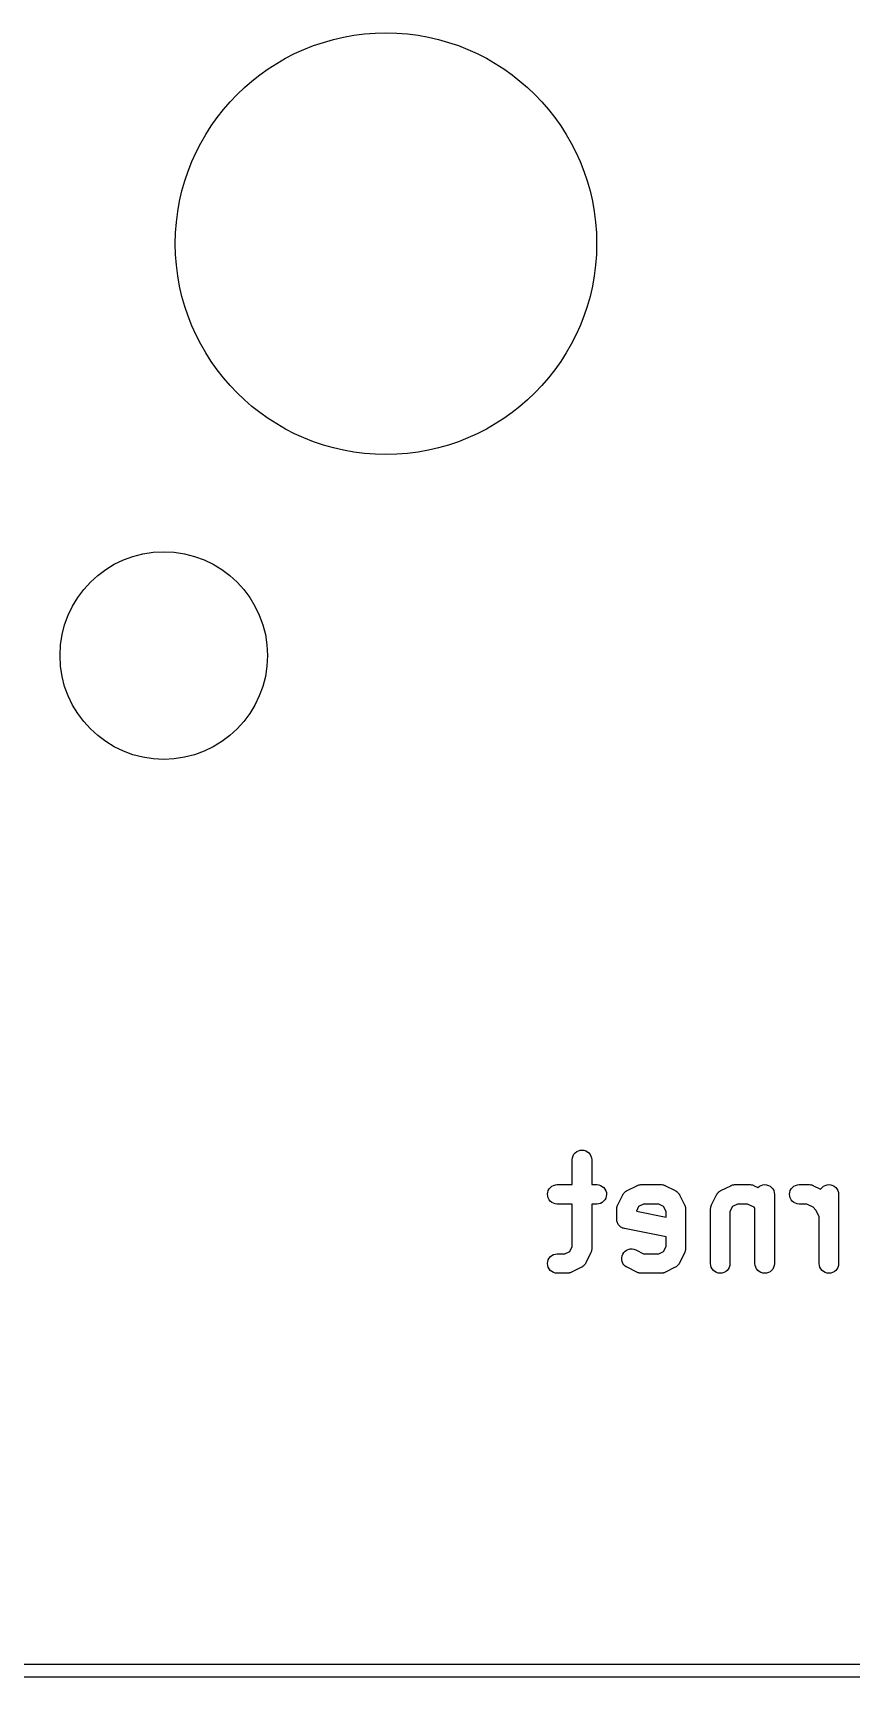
# Model space of a CAD drawing. Extents: x 4.8 to 7.88, y -6.14 to -3.94.
# Drawn here: x 6.5522 to 6.8007, y -6.1437 to -5.6447 of the extents above; entities that cross this region are included whole.
import ezdxf

# ---------------------------------------------------------------- set-up
doc = ezdxf.new("R2010")
doc.units = 0
doc.header["$MEASUREMENT"] = 0
doc.layers.add('BLACK', color=7, linetype='CONTINUOUS')

msp = doc.modelspace()

# ---------------------------------------------------------------- linework, layer by layer
at = {"layer": 'BLACK', "linetype": 'CONTINUOUS'}
for p, q in [((6.71602, -5.98665), (6.71608, -5.98608)), ((6.71602, -5.98669), (6.71602, -5.98665)), ((6.71602, -5.99424), (6.71602, -5.98669)), ((6.71608, -5.98608), (6.71626, -5.98553)), ((6.71626, -5.98553), (6.71654, -5.98502)), ((6.71654, -5.98502), (6.71691, -5.98458)), ((6.71691, -5.98458), (6.71736, -5.98422)), ((6.71736, -5.98422), (6.71787, -5.98395)), ((6.71787, -5.98395), (6.71842, -5.98379)), ((6.71842, -5.98379), (6.71899, -5.98374)), ((6.71899, -5.98374), (6.71957, -5.9838)), ((6.71957, -5.9838), (6.72012, -5.98397)), ((6.72012, -5.98397), (6.72062, -5.98424)), ((6.72062, -5.98424), (6.72107, -5.98461)), ((6.72107, -5.98461), (6.72143, -5.98506)), ((6.72143, -5.98506), (6.7217, -5.98556)), ((6.7217, -5.98556), (6.72187, -5.98612)), ((6.72187, -5.98612), (6.72193, -5.98669)), ((6.72193, -5.98669), (6.72193, -5.99424)), ((6.70852, -5.99717), (6.70858, -5.99659)), ((6.70857, -5.99774), (6.70852, -5.99717)), ((6.70874, -5.99829), (6.70857, -5.99774)), ((6.70858, -5.99659), (6.70875, -5.99604)), ((6.70875, -5.99604), (6.70903, -5.99554)), ((6.70903, -5.99554), (6.70939, -5.99509)), ((6.70939, -5.99509), (6.70984, -5.99473)), ((6.70984, -5.99473), (6.71035, -5.99446)), ((6.71035, -5.99446), (6.7109, -5.99429)), ((6.7109, -5.99429), (6.71147, -5.99424)), ((6.71147, -5.99424), (6.71602, -5.99424)), ((6.72193, -5.99424), (6.72347, -5.99424)), ((6.72347, -5.99424), (6.72351, -5.99424)), ((6.72351, -5.99424), (6.72409, -5.9943)), ((6.72409, -5.9943), (6.72464, -5.99447)), ((6.72464, -5.99447), (6.72514, -5.99475)), ((6.72514, -5.99475), (6.72558, -5.99512)), ((6.72558, -5.99512), (6.72594, -5.99557)), ((6.72594, -5.99557), (6.72621, -5.99608)), ((6.72636, -5.99778), (6.72619, -5.99833)), ((6.72621, -5.99608), (6.72637, -5.99663)), ((6.72642, -5.99721), (6.72636, -5.99778)), ((6.72637, -5.99663), (6.72642, -5.99721)), ((6.72983, -6.00037), (6.73133, -5.99737)), ((6.73133, -5.99737), (6.73135, -5.99733)), ((6.73135, -5.99733), (6.73138, -5.99728)), ((6.73138, -5.99728), (6.73141, -5.99722)), ((6.73141, -5.99722), (6.73154, -5.99704)), ((6.73154, -5.99704), (6.73166, -5.99685)), ((6.73166, -5.99685), (6.73171, -5.9968)), ((6.73171, -5.9968), (6.73174, -5.99675)), ((6.73174, -5.99675), (6.73191, -5.99659)), ((6.73191, -5.99659), (6.73206, -5.99643)), ((6.73206, -5.99643), (6.73212, -5.9964)), ((6.73212, -5.9964), (6.73216, -5.99635)), ((6.73216, -5.99635), (6.73235, -5.99623)), ((6.73235, -5.99623), (6.73254, -5.99611)), ((6.73254, -5.99611), (6.7326, -5.99608)), ((6.7326, -5.99608), (6.73265, -5.99605)), ((6.73265, -5.99605), (6.73565, -5.99455)), ((6.73565, -5.99455), (6.73569, -5.99453)), ((6.73569, -5.99453), (6.73577, -5.9945)), ((6.73577, -5.9945), (6.73585, -5.99446)), ((6.73585, -5.99446), (6.73604, -5.9944)), ((6.73604, -5.9944), (6.73623, -5.99433)), ((6.73623, -5.99433), (6.73631, -5.99432)), ((6.73631, -5.99432), (6.7364, -5.99429)), ((6.7364, -5.99429), (6.7366, -5.99427)), ((6.7366, -5.99427), (6.7368, -5.99424)), ((6.7368, -5.99424), (6.73688, -5.99424)), ((6.73688, -5.99424), (6.73697, -5.99424)), ((6.73697, -5.99424), (6.74297, -5.99424)), ((6.74297, -5.99424), (6.74301, -5.99424)), ((6.74301, -5.99424), (6.7431, -5.99425)), ((6.7431, -5.99425), (6.74318, -5.99424)), ((6.74318, -5.99424), (6.74338, -5.99428)), ((6.74338, -5.99428), (6.74358, -5.9943)), ((6.74358, -5.9943), (6.74367, -5.99433)), ((6.74367, -5.99433), (6.74375, -5.99434)), ((6.74375, -5.99434), (6.74394, -5.99441)), ((6.74394, -5.99441), (6.74413, -5.99447)), ((6.74413, -5.99447), (6.74421, -5.99452)), ((6.74421, -5.99452), (6.74429, -5.99455)), ((6.74429, -5.99455), (6.74729, -5.99605)), ((6.74729, -5.99605), (6.74733, -5.99607)), ((6.74733, -5.99607), (6.74738, -5.9961)), ((6.74738, -5.9961), (6.74744, -5.99613)), ((6.74744, -5.99613), (6.74762, -5.99626)), ((6.74762, -5.99626), (6.74781, -5.99638)), ((6.74781, -5.99638), (6.74786, -5.99642)), ((6.74786, -5.99642), (6.74791, -5.99646)), ((6.74791, -5.99646), (6.74806, -5.99662)), ((6.74806, -5.99662), (6.74822, -5.99678)), ((6.74822, -5.99678), (6.74826, -5.99683)), ((6.74826, -5.99683), (6.7483, -5.99688)), ((6.7483, -5.99688), (6.74842, -5.99707)), ((6.74842, -5.99707), (6.74855, -5.99725)), ((6.74855, -5.99725), (6.74858, -5.99731)), ((6.74858, -5.99731), (6.74861, -5.99737)), ((6.74861, -5.99737), (6.75011, -6.00037)), ((6.75833, -6.00037), (6.75983, -5.99737)), ((6.75983, -5.99737), (6.75984, -5.99733)), ((6.75984, -5.99733), (6.75988, -5.99728)), ((6.75988, -5.99728), (6.75991, -5.99722)), ((6.75991, -5.99722), (6.76004, -5.99704)), ((6.76004, -5.99704), (6.76016, -5.99685)), ((6.76016, -5.99685), (6.7602, -5.9968)), ((6.7602, -5.9968), (6.76024, -5.99675)), ((6.76024, -5.99675), (6.7604, -5.99659)), ((6.7604, -5.99659), (6.76056, -5.99643)), ((6.76056, -5.99643), (6.76061, -5.9964)), ((6.76061, -5.9964), (6.76066, -5.99635)), ((6.76066, -5.99635), (6.76085, -5.99623)), ((6.76085, -5.99623), (6.76103, -5.99611)), ((6.76103, -5.99611), (6.76109, -5.99608)), ((6.76109, -5.99608), (6.76115, -5.99605)), ((6.76115, -5.99605), (6.76415, -5.99455)), ((6.76415, -5.99455), (6.76418, -5.99453)), ((6.76418, -5.99453), (6.76426, -5.9945)), ((6.76426, -5.9945), (6.76434, -5.99446)), ((6.76434, -5.99446), (6.76453, -5.9944)), ((6.76453, -5.9944), (6.76472, -5.99433)), ((6.76472, -5.99433), (6.76481, -5.99432)), ((6.76481, -5.99432), (6.76489, -5.99429)), ((6.76489, -5.99429), (6.76509, -5.99427)), ((6.76509, -5.99427), (6.76529, -5.99424)), ((6.76529, -5.99424), (6.76538, -5.99424)), ((6.76538, -5.99424), (6.76547, -5.99424)), ((6.76547, -5.99424), (6.76997, -5.99424)), ((6.76997, -5.99424), (6.77001, -5.99424)), ((6.77001, -5.99424), (6.77009, -5.99425)), ((6.77009, -5.99425), (6.77018, -5.99424)), ((6.77018, -5.99424), (6.77038, -5.99428)), ((6.77038, -5.99428), (6.77058, -5.9943)), ((6.77058, -5.9943), (6.77066, -5.99433)), ((6.77066, -5.99433), (6.77075, -5.99434)), ((6.77075, -5.99434), (6.77094, -5.99441)), ((6.77094, -5.99441), (6.77113, -5.99447)), ((6.77113, -5.99447), (6.77121, -5.99452)), ((6.77121, -5.99452), (6.77129, -5.99455)), ((6.77129, -5.99455), (6.77238, -5.9951)), ((6.77238, -5.9951), (6.7724, -5.99508)), ((6.7724, -5.99508), (6.77285, -5.99472)), ((6.77285, -5.99472), (6.77336, -5.99445)), ((6.77336, -5.99445), (6.77391, -5.99429)), ((6.77391, -5.99429), (6.77449, -5.99424)), ((6.77449, -5.99424), (6.77506, -5.9943)), ((6.77506, -5.9943), (6.77561, -5.99447)), ((6.77561, -5.99447), (6.77612, -5.99474)), ((6.77612, -5.99474), (6.77656, -5.99511)), ((6.77656, -5.99511), (6.77693, -5.99555)), ((6.77693, -5.99555), (6.7772, -5.99606)), ((6.7772, -5.99606), (6.77736, -5.99661)), ((6.77736, -5.99661), (6.77742, -5.99719)), ((6.77742, -5.99719), (6.77742, -6.01819)), ((6.78201, -5.99717), (6.78207, -5.99659)), ((6.78206, -5.99774), (6.78201, -5.99717)), ((6.78223, -5.99829), (6.78206, -5.99774)), ((6.78207, -5.99659), (6.78224, -5.99604)), ((6.78224, -5.99604), (6.78252, -5.99554)), ((6.78252, -5.99554), (6.78288, -5.99509)), ((6.78288, -5.99509), (6.78333, -5.99473)), ((6.78333, -5.99473), (6.78384, -5.99446)), ((6.78384, -5.99446), (6.78439, -5.99429)), ((6.78439, -5.99429), (6.78496, -5.99424)), ((6.78496, -5.99424), (6.78796, -5.99424)), ((6.78796, -5.99424), (6.78801, -5.99424)), ((6.78801, -5.99424), (6.78809, -5.99425)), ((6.78809, -5.99425), (6.78818, -5.99424)), ((6.78818, -5.99424), (6.78838, -5.99428)), ((6.78838, -5.99428), (6.78858, -5.9943)), ((6.78858, -5.9943), (6.78866, -5.99433)), ((6.78866, -5.99433), (6.78875, -5.99434)), ((6.78875, -5.99434), (6.78894, -5.99441)), ((6.78894, -5.99441), (6.78913, -5.99447)), ((6.78913, -5.99447), (6.7892, -5.99452)), ((6.7892, -5.99452), (6.78928, -5.99455)), ((6.78928, -5.99455), (6.79146, -5.99564)), ((6.79146, -5.99564), (6.79153, -5.99552)), ((6.79153, -5.99552), (6.7919, -5.99508)), ((6.7919, -5.99508), (6.79235, -5.99472)), ((6.79235, -5.99472), (6.79286, -5.99445)), ((6.79286, -5.99445), (6.79341, -5.99429)), ((6.79341, -5.99429), (6.79398, -5.99424)), ((6.79398, -5.99424), (6.79456, -5.9943)), ((6.79456, -5.9943), (6.79511, -5.99447)), ((6.79511, -5.99447), (6.79561, -5.99474)), ((6.79561, -5.99474), (6.79606, -5.99511)), ((6.79606, -5.99511), (6.79642, -5.99555)), ((6.79642, -5.99555), (6.79669, -5.99606)), ((6.79669, -5.99606), (6.79686, -5.99661)), ((6.79686, -5.99661), (6.79692, -5.99719)), ((6.79692, -5.99719), (6.79692, -6.01819)), ((6.709, -5.9988), (6.70874, -5.99829)), ((6.70936, -5.99925), (6.709, -5.9988)), ((6.70981, -5.99962), (6.70936, -5.99925)), ((6.71031, -5.9999), (6.70981, -5.99962)), ((6.71086, -6.00008), (6.71031, -5.9999)), ((6.71143, -6.00014), (6.71086, -6.00008)), ((6.71147, -6.00014), (6.71143, -6.00014)), ((6.71602, -6.00014), (6.71147, -6.00014)), ((6.71602, -6.01299), (6.71602, -6.00014)), ((6.72347, -6.00014), (6.72193, -6.00014)), ((6.72193, -6.00014), (6.72193, -6.01369)), ((6.72405, -6.00008), (6.72347, -6.00014)), ((6.7246, -5.99992), (6.72405, -6.00008)), ((6.72511, -5.99965), (6.7246, -5.99992)), ((6.72555, -5.99928), (6.72511, -5.99965)), ((6.72592, -5.99884), (6.72555, -5.99928)), ((6.72619, -5.99833), (6.72592, -5.99884)), ((6.72952, -6.00165), (6.72953, -6.00156)), ((6.72952, -6.00169), (6.72952, -6.00165)), ((6.72952, -6.00469), (6.72952, -6.00169)), ((6.72953, -6.00147), (6.72956, -6.00127)), ((6.72953, -6.00156), (6.72953, -6.00147)), ((6.72956, -6.00127), (6.72958, -6.00107)), ((6.72958, -6.00107), (6.72961, -6.00099)), ((6.72961, -6.00099), (6.72962, -6.0009)), ((6.72962, -6.0009), (6.7297, -6.00072)), ((6.7297, -6.00072), (6.72976, -6.00052)), ((6.72976, -6.00052), (6.7298, -6.00045)), ((6.7298, -6.00045), (6.72983, -6.00037)), ((6.73617, -6.00089), (6.73548, -6.00228)), ((6.73548, -6.00228), (6.74452, -6.00408)), ((6.73767, -6.00014), (6.73617, -6.00089)), ((6.74227, -6.00014), (6.73767, -6.00014)), ((6.74377, -6.00089), (6.74227, -6.00014)), ((6.74452, -6.00238), (6.74377, -6.00089)), ((6.74452, -6.00408), (6.74452, -6.00238)), ((6.75011, -6.00037), (6.75013, -6.0004)), ((6.75013, -6.0004), (6.75016, -6.00049)), ((6.75016, -6.00049), (6.7502, -6.00056)), ((6.7502, -6.00056), (6.75026, -6.00076)), ((6.75026, -6.00076), (6.75033, -6.00094)), ((6.75033, -6.00094), (6.75034, -6.00103)), ((6.75034, -6.00103), (6.75037, -6.00111)), ((6.75037, -6.00111), (6.75039, -6.00131)), ((6.75039, -6.00131), (6.75042, -6.00151)), ((6.75042, -6.00151), (6.75041, -6.0016)), ((6.75041, -6.0016), (6.75042, -6.00169)), ((6.75042, -6.00169), (6.75042, -6.01369)), ((6.75801, -6.00165), (6.75802, -6.00156)), ((6.75801, -6.00169), (6.75801, -6.00165)), ((6.75801, -6.01819), (6.75801, -6.00169)), ((6.75802, -6.00147), (6.75806, -6.00127)), ((6.75802, -6.00156), (6.75802, -6.00147)), ((6.75806, -6.00127), (6.75808, -6.00107)), ((6.75808, -6.00107), (6.75811, -6.00099)), ((6.75811, -6.00099), (6.75812, -6.0009)), ((6.75812, -6.0009), (6.75819, -6.00072)), ((6.75819, -6.00072), (6.75825, -6.00052)), ((6.75825, -6.00052), (6.7583, -6.00045)), ((6.7583, -6.00045), (6.75833, -6.00037)), ((6.76467, -6.00089), (6.76392, -6.00238)), ((6.76392, -6.00238), (6.76392, -6.01819)), ((6.76616, -6.00014), (6.76467, -6.00089)), ((6.76927, -6.00014), (6.76616, -6.00014)), ((6.77122, -6.00111), (6.76927, -6.00014)), ((6.77151, -6.00141), (6.77122, -6.00111)), ((6.77151, -6.01819), (6.77151, -6.00141)), ((6.78249, -5.9988), (6.78223, -5.99829)), ((6.78285, -5.99925), (6.78249, -5.9988)), ((6.7833, -5.99962), (6.78285, -5.99925)), ((6.7838, -5.9999), (6.7833, -5.99962)), ((6.78435, -6.00008), (6.7838, -5.9999)), ((6.78492, -6.00014), (6.78435, -6.00008)), ((6.78496, -6.00014), (6.78492, -6.00014)), ((6.78727, -6.00014), (6.78496, -6.00014)), ((6.78921, -6.00111), (6.78727, -6.00014)), ((6.79004, -6.00194), (6.78921, -6.00111)), ((6.79101, -6.00388), (6.79004, -6.00194)), ((6.72954, -6.00496), (6.72952, -6.00469)), ((6.72957, -6.00523), (6.72954, -6.00496)), ((6.72957, -6.00525), (6.72957, -6.00523)), ((6.72957, -6.00526), (6.72957, -6.00525)), ((6.72965, -6.00553), (6.72957, -6.00526)), ((6.72973, -6.00579), (6.72965, -6.00553)), ((6.72974, -6.0058), (6.72973, -6.00579)), ((6.72974, -6.00581), (6.72974, -6.0058)), ((6.72987, -6.00606), (6.72974, -6.00581)), ((6.73, -6.0063), (6.72987, -6.00606)), ((6.73001, -6.00631), (6.73, -6.0063)), ((6.73001, -6.00632), (6.73001, -6.00631)), ((6.73018, -6.00653), (6.73001, -6.00632)), ((6.73036, -6.00675), (6.73018, -6.00653)), ((6.73037, -6.00676), (6.73036, -6.00675)), ((6.73038, -6.00677), (6.73037, -6.00676)), ((6.73059, -6.00694), (6.73038, -6.00677)), ((6.7308, -6.00712), (6.73059, -6.00694)), ((6.73081, -6.00713), (6.7308, -6.00712)), ((6.73082, -6.00713), (6.73081, -6.00713)), ((6.73106, -6.00727), (6.73082, -6.00713)), ((6.7313, -6.0074), (6.73106, -6.00727)), ((6.73131, -6.0074), (6.7313, -6.0074)), ((6.73133, -6.00741), (6.73131, -6.0074)), ((6.73159, -6.00749), (6.73133, -6.00741)), ((6.73185, -6.00757), (6.73159, -6.00749)), ((6.73188, -6.00758), (6.73185, -6.00757)), ((6.73189, -6.00758), (6.73188, -6.00758)), ((6.73188, -6.00758), (6.73188, -6.00758)), ((6.73188, -6.00758), (6.73188, -6.00758)), ((6.74452, -6.01011), (6.73189, -6.00758)), ((6.79101, -6.01819), (6.79101, -6.00388)), ((6.71527, -6.01448), (6.71602, -6.01299)), ((6.74377, -6.01448), (6.74452, -6.01299)), ((6.74452, -6.01299), (6.74452, -6.01011)), ((6.70852, -6.01816), (6.70858, -6.01759)), ((6.70858, -6.01759), (6.70875, -6.01704)), ((6.70875, -6.01704), (6.70903, -6.01653)), ((6.70903, -6.01653), (6.70939, -6.01609)), ((6.70939, -6.01609), (6.70984, -6.01573)), ((6.70984, -6.01573), (6.71035, -6.01546)), ((6.71035, -6.01546), (6.7109, -6.01529)), ((6.7109, -6.01529), (6.71147, -6.01523)), ((6.71147, -6.01523), (6.71378, -6.01523)), ((6.71378, -6.01523), (6.71527, -6.01448)), ((6.72006, -6.0181), (6.72003, -6.01815)), ((6.7201, -6.01804), (6.72006, -6.0181)), ((6.72011, -6.01801), (6.7201, -6.01804)), ((6.72161, -6.01501), (6.72011, -6.01801)), ((6.72164, -6.01493), (6.72161, -6.01501)), ((6.72169, -6.01485), (6.72164, -6.01493)), ((6.72175, -6.01466), (6.72169, -6.01485)), ((6.72182, -6.01447), (6.72175, -6.01466)), ((6.72183, -6.01438), (6.72182, -6.01447)), ((6.72186, -6.0143), (6.72183, -6.01438)), ((6.72188, -6.0141), (6.72186, -6.0143)), ((6.72192, -6.0139), (6.72188, -6.0141)), ((6.72193, -6.01373), (6.72192, -6.01381)), ((6.72192, -6.01381), (6.72192, -6.0139)), ((6.72193, -6.01369), (6.72193, -6.01373)), ((6.73103, -6.01645), (6.73113, -6.01588)), ((6.73104, -6.01703), (6.73103, -6.01645)), ((6.73116, -6.01759), (6.73104, -6.01703)), ((6.73113, -6.01588), (6.73134, -6.01535)), ((6.73139, -6.01812), (6.73116, -6.01759)), ((6.73134, -6.01535), (6.73165, -6.01486)), ((6.73172, -6.01859), (6.73139, -6.01812)), ((6.73165, -6.01486), (6.73205, -6.01444)), ((6.73205, -6.01444), (6.73252, -6.01411)), ((6.73252, -6.01411), (6.73305, -6.01388)), ((6.73305, -6.01388), (6.73361, -6.01375)), ((6.73361, -6.01375), (6.73419, -6.01374)), ((6.73419, -6.01374), (6.73475, -6.01384)), ((6.73475, -6.01384), (6.73529, -6.01404)), ((6.73529, -6.01404), (6.73767, -6.01523)), ((6.73767, -6.01523), (6.74227, -6.01523)), ((6.74227, -6.01523), (6.74377, -6.01448)), ((6.74856, -6.0181), (6.74853, -6.01815)), ((6.74859, -6.01804), (6.74856, -6.0181)), ((6.74861, -6.01801), (6.74859, -6.01804)), ((6.75011, -6.01501), (6.74861, -6.01801)), ((6.75014, -6.01493), (6.75011, -6.01501)), ((6.75018, -6.01485), (6.75014, -6.01493)), ((6.75024, -6.01466), (6.75018, -6.01485)), ((6.75032, -6.01447), (6.75024, -6.01466)), ((6.75033, -6.01438), (6.75032, -6.01447)), ((6.75036, -6.0143), (6.75033, -6.01438)), ((6.75038, -6.0141), (6.75036, -6.0143)), ((6.75041, -6.0139), (6.75038, -6.0141)), ((6.75042, -6.01373), (6.75041, -6.01381)), ((6.75041, -6.01381), (6.75041, -6.0139)), ((6.75042, -6.01369), (6.75042, -6.01373)), ((6.70857, -6.01874), (6.70852, -6.01816)), ((6.70874, -6.01929), (6.70857, -6.01874)), ((6.709, -6.0198), (6.70874, -6.01929)), ((6.70936, -6.02025), (6.709, -6.0198)), ((6.70981, -6.02062), (6.70936, -6.02025)), ((6.71031, -6.0209), (6.70981, -6.02062)), ((6.71086, -6.02107), (6.71031, -6.0209)), ((6.71143, -6.02114), (6.71086, -6.02107)), ((6.71147, -6.02114), (6.71143, -6.02114)), ((6.71447, -6.02114), (6.71147, -6.02114)), ((6.71456, -6.02113), (6.71447, -6.02114)), ((6.71465, -6.02113), (6.71456, -6.02113)), ((6.71485, -6.0211), (6.71465, -6.02113)), ((6.71505, -6.02108), (6.71485, -6.0211)), ((6.71513, -6.02106), (6.71505, -6.02108)), ((6.71522, -6.02104), (6.71513, -6.02106)), ((6.7154, -6.02097), (6.71522, -6.02104)), ((6.7156, -6.02092), (6.7154, -6.02097)), ((6.71568, -6.02087), (6.7156, -6.02092)), ((6.71576, -6.02084), (6.71568, -6.02087)), ((6.71579, -6.02083), (6.71576, -6.02084)), ((6.71879, -6.01933), (6.71579, -6.02083)), ((6.71885, -6.01929), (6.71879, -6.01933)), ((6.71891, -6.01927), (6.71885, -6.01929)), ((6.71909, -6.01914), (6.71891, -6.01927)), ((6.71928, -6.01902), (6.71909, -6.01914)), ((6.71933, -6.01898), (6.71928, -6.01902)), ((6.71938, -6.01894), (6.71933, -6.01898)), ((6.71954, -6.01878), (6.71938, -6.01894)), ((6.7197, -6.01862), (6.71954, -6.01878)), ((6.71974, -6.01857), (6.7197, -6.01862)), ((6.71978, -6.01853), (6.71974, -6.01857)), ((6.7199, -6.01834), (6.71978, -6.01853)), ((6.72003, -6.01815), (6.7199, -6.01834)), ((6.73213, -6.01899), (6.73172, -6.01859)), ((6.73261, -6.01931), (6.73213, -6.01899)), ((6.73265, -6.01933), (6.73261, -6.01931)), ((6.73565, -6.02083), (6.73265, -6.01933)), ((6.73573, -6.02086), (6.73565, -6.02083)), ((6.73581, -6.0209), (6.73573, -6.02086)), ((6.736, -6.02096), (6.73581, -6.0209)), ((6.73619, -6.02103), (6.736, -6.02096)), ((6.73627, -6.02105), (6.73619, -6.02103)), ((6.73636, -6.02107), (6.73627, -6.02105)), ((6.73656, -6.0211), (6.73636, -6.02107)), ((6.73676, -6.02113), (6.73656, -6.0211)), ((6.73684, -6.02113), (6.73676, -6.02113)), ((6.73693, -6.02114), (6.73684, -6.02113)), ((6.73697, -6.02114), (6.73693, -6.02114)), ((6.74297, -6.02114), (6.73697, -6.02114)), ((6.74306, -6.02113), (6.74297, -6.02114)), ((6.74314, -6.02113), (6.74306, -6.02113)), ((6.74334, -6.0211), (6.74314, -6.02113)), ((6.74354, -6.02108), (6.74334, -6.0211)), ((6.74363, -6.02106), (6.74354, -6.02108)), ((6.74371, -6.02104), (6.74363, -6.02106)), ((6.7439, -6.02097), (6.74371, -6.02104)), ((6.74409, -6.02092), (6.7439, -6.02097)), ((6.74417, -6.02087), (6.74409, -6.02092)), ((6.74425, -6.02084), (6.74417, -6.02087)), ((6.74429, -6.02083), (6.74425, -6.02084)), ((6.74729, -6.01933), (6.74429, -6.02083)), ((6.74734, -6.01929), (6.74729, -6.01933)), ((6.7474, -6.01927), (6.74734, -6.01929)), ((6.74759, -6.01914), (6.7474, -6.01927)), ((6.74778, -6.01902), (6.74759, -6.01914)), ((6.74782, -6.01898), (6.74778, -6.01902)), ((6.74788, -6.01894), (6.74782, -6.01898)), ((6.74803, -6.01878), (6.74788, -6.01894)), ((6.7482, -6.01862), (6.74803, -6.01878)), ((6.74823, -6.01857), (6.7482, -6.01862)), ((6.74828, -6.01853), (6.74823, -6.01857)), ((6.7484, -6.01834), (6.74828, -6.01853)), ((6.74853, -6.01815), (6.7484, -6.01834)), ((6.75807, -6.01876), (6.75801, -6.01819)), ((6.75824, -6.01931), (6.75807, -6.01876)), ((6.75851, -6.01982), (6.75824, -6.01931)), ((6.75887, -6.02027), (6.75851, -6.01982)), ((6.75932, -6.02063), (6.75887, -6.02027)), ((6.75982, -6.02091), (6.75932, -6.02063)), ((6.76037, -6.02108), (6.75982, -6.02091)), ((6.76095, -6.02114), (6.76037, -6.02108)), ((6.76152, -6.02109), (6.76095, -6.02114)), ((6.76207, -6.02092), (6.76152, -6.02109)), ((6.76258, -6.02066), (6.76207, -6.02092)), ((6.76303, -6.02029), (6.76258, -6.02066)), ((6.7634, -6.01985), (6.76303, -6.02029)), ((6.76368, -6.01935), (6.7634, -6.01985)), ((6.76386, -6.0188), (6.76368, -6.01935)), ((6.76392, -6.01823), (6.76386, -6.0188)), ((6.76392, -6.01819), (6.76392, -6.01823)), ((6.77157, -6.01876), (6.77151, -6.01819)), ((6.77174, -6.01931), (6.77157, -6.01876)), ((6.77201, -6.01982), (6.77174, -6.01931)), ((6.77237, -6.02027), (6.77201, -6.01982)), ((6.77281, -6.02063), (6.77237, -6.02027)), ((6.77332, -6.02091), (6.77281, -6.02063)), ((6.77387, -6.02108), (6.77332, -6.02091)), ((6.77445, -6.02114), (6.77387, -6.02108)), ((6.77502, -6.02109), (6.77445, -6.02114)), ((6.77557, -6.02092), (6.77502, -6.02109)), ((6.77608, -6.02066), (6.77557, -6.02092)), ((6.77653, -6.02029), (6.77608, -6.02066)), ((6.7769, -6.01985), (6.77653, -6.02029)), ((6.77718, -6.01935), (6.7769, -6.01985)), ((6.77735, -6.0188), (6.77718, -6.01935)), ((6.77742, -6.01823), (6.77735, -6.0188)), ((6.77742, -6.01819), (6.77742, -6.01823)), ((6.79107, -6.01876), (6.79101, -6.01819)), ((6.79123, -6.01931), (6.79107, -6.01876)), ((6.7915, -6.01982), (6.79123, -6.01931)), ((6.79187, -6.02027), (6.7915, -6.01982)), ((6.79231, -6.02063), (6.79187, -6.02027)), ((6.79282, -6.02091), (6.79231, -6.02063)), ((6.79337, -6.02108), (6.79282, -6.02091)), ((6.79394, -6.02114), (6.79337, -6.02108)), ((6.79452, -6.02109), (6.79394, -6.02114)), ((6.79507, -6.02092), (6.79452, -6.02109)), ((6.79558, -6.02066), (6.79507, -6.02092)), ((6.79603, -6.02029), (6.79558, -6.02066)), ((6.7964, -6.01985), (6.79603, -6.02029)), ((6.79668, -6.01935), (6.7964, -6.01985)), ((6.79685, -6.0188), (6.79668, -6.01935)), ((6.79692, -6.01823), (6.79685, -6.0188)), ((6.79692, -6.01819), (6.79692, -6.01823)), ((4.80512, -6.13976), (7.75394, -6.13976)), ((7.75581, -6.1437), (4.80325, -6.1437))]:
    msp.add_line(p, q, dxfattribs=at)
at = {"layer": 'BLACK'}
for centre, radius in [((6.65945, -5.70866), 0.06398), ((6.65945, -5.70866), 0.06398), ((6.59195, -5.83366), 0.0315), ((6.59195, -5.83366), 0.0315)]:
    msp.add_circle(centre, radius, dxfattribs=at)

doc.saveas('drawing.dxf')
